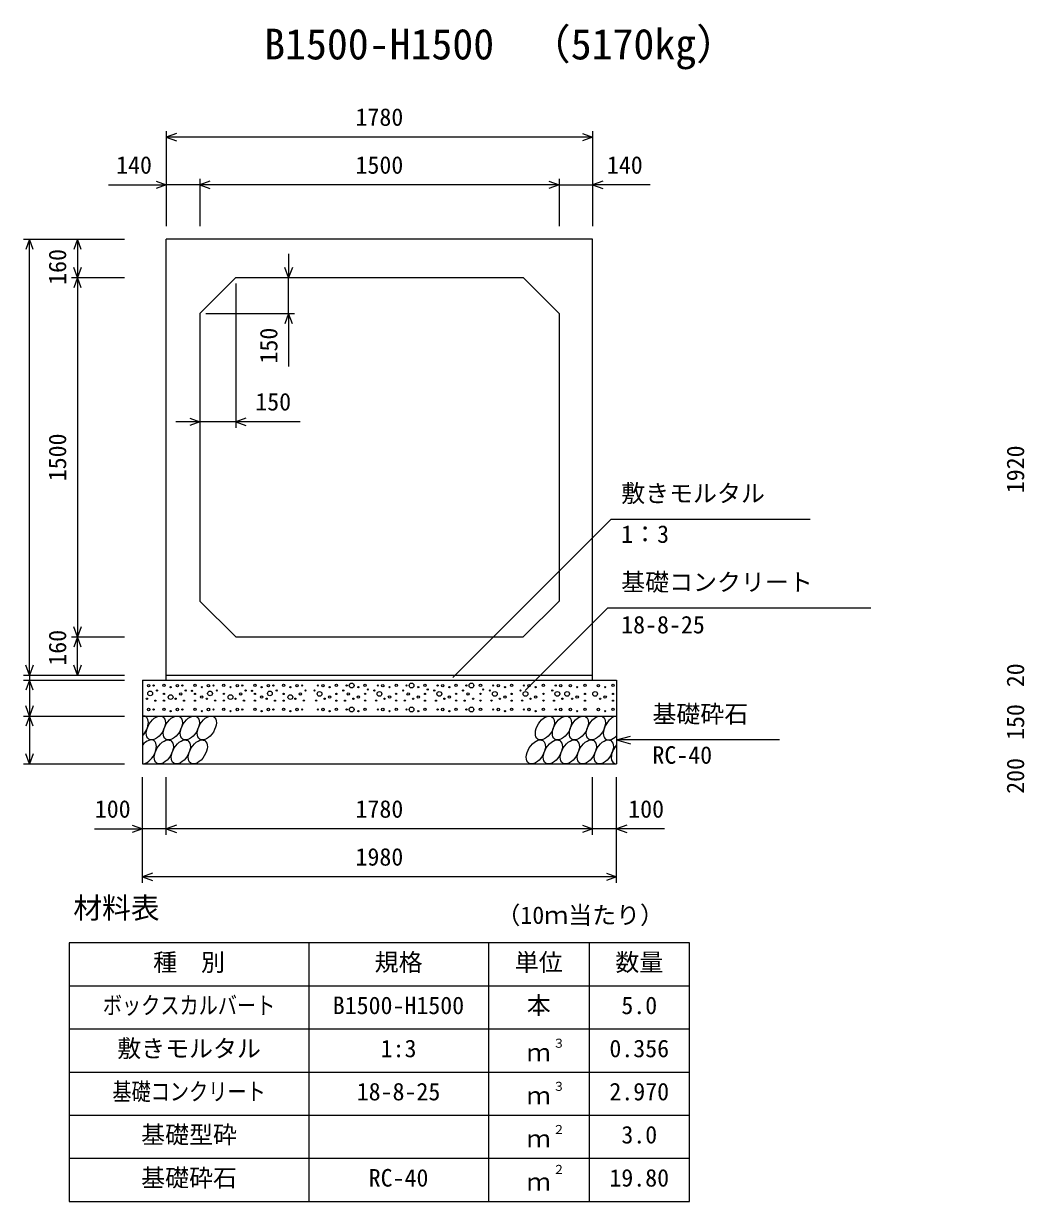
# Model space of a CAD drawing. Units: millimetres, scale not verified. Extents: x -25170 to 75630, y 0 to 35640.
# Drawn here: x 48754 to 52933, y 7525 to 12443 of the extents above; entities that cross this region are included whole.
import ezdxf
from ezdxf.enums import TextEntityAlignment as Align

# ---------------------------------------------------------------- set-up
doc = ezdxf.new("R2010")
doc.units = ezdxf.units.MM
doc.header["$LTSCALE"] = 60
for name, color, linetype, lineweight in [('DIM', 7, 'Continuous', 25), ('HATCH', 6, 'Continuous', 25), ('HYO', 3, 'Continuous', 25), ('HYO2', 4, 'Continuous', 25), ('OUTLINE', 3, 'Continuous', 25), ('TXT', 7, 'Continuous', 25)]:
    doc.layers.add(name, color=color, linetype=linetype, lineweight=lineweight)
doc.styles.add('ＭＳ ゴシック', font='')
doc.styles.get('ＭＳ ゴシック').set_extended_font_data('MS Gothic')

msp = doc.modelspace()

# ---------------------------------------------------------------- linework, layer by layer
at = {"layer": 'DIM'}
for p, q in [((49349.98, 11993.78), (49349.98, 11596.89)), ((49392.27, 11984.17), (49349.98, 11968.78)), ((51129.98, 11968.78), (49349.98, 11968.78)), ((49349.98, 11968.78), (49392.27, 11953.39)), ((51087.7, 11984.17), (51129.98, 11968.78)), ((51129.98, 11968.78), (51087.7, 11953.39)), ((51129.98, 11993.78), (51129.98, 11596.89)), ((49109.24, 11768.78), (49349.98, 11768.78)), ((49307.7, 11784.17), (49349.98, 11768.78)), ((49349.98, 11768.78), (49307.7, 11753.39)), ((49489.98, 11768.78), (49349.98, 11768.78)), ((49489.98, 11793.78), (49489.98, 11596.89)), ((49532.27, 11784.17), (49489.98, 11768.78)), ((50989.98, 11768.78), (49489.98, 11768.78)), ((49489.98, 11768.78), (49532.27, 11753.39)), ((50947.7, 11784.17), (50989.98, 11768.78)), ((50989.98, 11768.78), (50947.7, 11753.39)), ((50989.98, 11793.78), (50989.98, 11596.89)), ((50989.98, 11768.78), (51129.98, 11768.78)), ((51172.27, 11784.17), (51129.98, 11768.78)), ((51370.73, 11768.78), (51129.98, 11768.78)), ((51129.98, 11768.78), (51172.27, 11753.39)), ((48753.88, 11541.89), (49174.98, 11541.89)), ((48778.88, 11541.89), (48763.49, 11499.6)), ((48778.88, 9721.89), (48778.88, 11541.89)), ((48794.27, 11499.6), (48778.88, 11541.89)), ((48978.88, 11541.89), (48963.49, 11499.6)), ((48978.88, 11541.89), (48978.88, 11381.89)), ((48994.27, 11499.6), (48978.88, 11541.89)), ((49860.84, 11481.89), (49860.84, 11381.89)), ((48978.88, 11381.89), (48963.49, 11424.17)), ((48994.27, 11424.17), (48978.88, 11381.89)), ((49860.84, 11381.89), (49845.44, 11424.17)), ((49876.23, 11424.17), (49860.84, 11381.89)), ((48953.88, 11381.89), (49174.98, 11381.89)), ((48978.88, 11381.89), (48963.49, 11339.6)), ((48978.88, 11381.89), (48978.88, 9881.89)), ((48994.27, 11339.6), (48978.88, 11381.89)), ((49860.84, 11231.89), (49860.84, 11381.89)), ((49639.98, 11356.89), (49639.98, 10755.32)), ((49514.98, 11231.89), (49885.84, 11231.89)), ((49860.84, 11231.89), (49845.44, 11189.6)), ((49876.23, 11189.6), (49860.84, 11231.89)), ((49860.84, 11231.89), (49860.84, 11011.01)), ((49489.98, 10780.32), (49389.98, 10780.32)), ((49447.7, 10795.71), (49489.98, 10780.32)), ((49489.98, 10780.32), (49447.7, 10764.93)), ((49639.98, 10780.32), (49489.98, 10780.32)), ((49682.27, 10795.71), (49639.98, 10780.32)), ((49909.45, 10780.32), (49639.98, 10780.32)), ((49639.98, 10780.32), (49682.27, 10764.93)), ((50546.2, 9712.55), (51206.48, 10372.83)), ((52038.89, 10372.83), (51206.48, 10372.83)), ((50848.01, 9658.16), (51192.07, 10002.22)), ((52291.62, 10002.22), (51192.07, 10002.22)), ((48978.88, 9881.89), (48963.49, 9924.17)), ((48994.27, 9924.17), (48978.88, 9881.89)), ((48953.88, 9881.89), (49174.98, 9881.89)), ((48978.88, 9881.89), (48963.49, 9839.6)), ((48978.88, 9721.89), (48978.88, 9881.89)), ((48994.27, 9839.6), (48978.88, 9881.89)), ((48778.88, 9721.89), (48763.49, 9764.17)), ((48794.27, 9764.17), (48778.88, 9721.89)), ((48978.88, 9721.89), (48963.49, 9764.17)), ((48994.27, 9764.17), (48978.88, 9721.89)), ((48753.88, 9721.89), (49174.98, 9721.89)), ((48753.88, 9701.89), (49174.98, 9701.89)), ((48778.88, 9701.89), (48763.49, 9659.6)), ((48778.88, 9721.89), (48778.88, 9701.89)), ((48778.88, 9701.89), (48778.88, 9551.89)), ((48794.27, 9659.6), (48778.88, 9701.89)), ((48778.88, 9551.89), (48763.49, 9594.17)), ((48794.27, 9594.17), (48778.88, 9551.89)), ((48753.88, 9551.89), (49174.98, 9551.89)), ((48778.88, 9551.89), (48763.49, 9509.6)), ((48778.88, 9551.89), (48778.88, 9351.89)), ((48794.27, 9509.6), (48778.88, 9551.89)), ((51229.98, 9451.89), (51287.94, 9467.42)), ((51909.79, 9451.89), (51229.98, 9451.89)), ((51229.98, 9451.89), (51287.94, 9436.36)), ((48778.88, 9351.89), (48763.49, 9394.17)), ((48794.27, 9394.17), (48778.88, 9351.89)), ((48753.88, 9351.89), (49174.98, 9351.89)), ((49249.98, 8855.28), (49249.98, 9296.89)), ((49349.98, 9055.28), (49349.98, 9296.89)), ((51129.98, 9055.28), (51129.98, 9296.89)), ((51129.98, 9055.28), (51129.98, 9296.89)), ((51229.98, 8855.28), (51229.98, 9296.89)), ((49050.44, 9080.28), (49249.98, 9080.28)), ((49207.7, 9095.67), (49249.98, 9080.28)), ((49249.98, 9080.28), (49207.7, 9064.88)), ((49349.98, 9080.28), (49249.98, 9080.28)), ((49392.27, 9095.67), (49349.98, 9080.28)), ((51129.98, 9080.28), (49349.98, 9080.28)), ((49349.98, 9080.28), (49392.27, 9064.88)), ((51087.7, 9095.67), (51129.98, 9080.28)), ((51129.98, 9080.28), (51087.7, 9064.88)), ((51229.98, 9080.28), (51129.98, 9080.28)), ((51272.27, 9095.67), (51229.98, 9080.28)), ((51429.53, 9080.28), (51229.98, 9080.28)), ((51229.98, 9080.28), (51272.27, 9064.88)), ((49292.27, 8895.67), (49249.98, 8880.28)), ((51229.98, 8880.28), (49249.98, 8880.28)), ((49249.98, 8880.28), (49292.27, 8864.88)), ((51187.7, 8895.67), (51229.98, 8880.28)), ((51229.98, 8880.28), (51187.7, 8864.88))]:
    msp.add_line(p, q, dxfattribs=at)
at = {"layer": 'HATCH'}
for centre, radius in [((50123.94, 9679.07), 10), ((50373.94, 9679.07), 10), ((50623.94, 9679.07), 10), ((49276.02, 9679.07), 5), ((49282.56, 9646.05), 10), ((49297.05, 9679.07), 2.5), ((49311.07, 9658.05), 2.5), ((49339.95, 9679.94), 5), ((49339.95, 9644.05), 2.5), ((49367.99, 9630.92), 10), ((49367.99, 9672.06), 2.5), ((49396.02, 9679.07), 5), ((49410.04, 9644.05), 5), ((49417.05, 9679.07), 2.5), ((49431.07, 9658.05), 2.5), ((49457.53, 9657.15), 2.5), ((49469.95, 9679.94), 5), ((49469.95, 9644.05), 2.5), ((49497.99, 9672.06), 2.5), ((49526.02, 9679.07), 5), ((49532.56, 9646.05), 10), ((49547.05, 9679.07), 2.5), ((49561.07, 9658.05), 2.5), ((49589.95, 9679.94), 5), ((49589.95, 9644.05), 2.5), ((49617.99, 9630.92), 10), ((49617.99, 9672.06), 2.5), ((49646.02, 9679.07), 5), ((49660.04, 9644.05), 5), ((49667.05, 9679.07), 2.5), ((49681.07, 9658.05), 2.5), ((49707.53, 9657.15), 2.5), ((49719.95, 9679.94), 5), ((49719.95, 9644.05), 2.5), ((49747.99, 9672.06), 2.5), ((49776.02, 9679.07), 5), ((49782.56, 9646.05), 10), ((49797.05, 9679.07), 2.5), ((49811.07, 9658.05), 2.5), ((49839.95, 9679.94), 5), ((49839.95, 9644.05), 2.5), ((49867.99, 9630.92), 10), ((49867.99, 9672.06), 2.5), ((49896.02, 9679.07), 5), ((49910.04, 9644.05), 5), ((49917.05, 9679.07), 2.5), ((49931.07, 9658.05), 2.5), ((49968.89, 9658.05), 2.5), ((49989.92, 9644.05), 10), ((49982.91, 9679.07), 2.5), ((50003.94, 9679.07), 5), ((50031.98, 9672.06), 2.5), ((50060.01, 9679.94), 5), ((50060.01, 9644.05), 2.5), ((50088.89, 9658.05), 2.5), ((50102.91, 9679.07), 2.5), ((50109.92, 9644.05), 5), ((50151.98, 9672.06), 2.5), ((50180.01, 9679.94), 5), ((50180.01, 9644.05), 2.5), ((50191.35, 9662.37), 2.5), ((50218.89, 9658.05), 2.5), ((50239.92, 9644.05), 10), ((50232.91, 9679.07), 2.5), ((50253.94, 9679.07), 5), ((50281.98, 9672.06), 2.5), ((50310.01, 9679.94), 5), ((50310.01, 9644.05), 2.5), ((50338.89, 9658.05), 2.5), ((50352.91, 9679.07), 2.5), ((50359.92, 9644.05), 5), ((50401.98, 9672.06), 2.5), ((50430.01, 9679.94), 5), ((50430.01, 9644.05), 2.5), ((50441.35, 9662.37), 2.5), ((50468.89, 9658.05), 2.5), ((50489.92, 9644.05), 10), ((50482.91, 9679.07), 2.5), ((50503.94, 9679.07), 5), ((50531.98, 9672.06), 2.5), ((50560.01, 9679.94), 5), ((50560.01, 9644.05), 2.5), ((50588.89, 9658.05), 2.5), ((50602.91, 9679.07), 2.5), ((50609.92, 9644.05), 5), ((50661.84, 9679.94), 5), ((50661.84, 9644.05), 2.5), ((50673.18, 9662.37), 2.5), ((50700.71, 9658.05), 2.5), ((50721.74, 9644.05), 10), ((50714.73, 9679.07), 2.5), ((50735.76, 9679.07), 5), ((50763.8, 9672.06), 2.5), ((50791.84, 9679.94), 5), ((50791.84, 9644.05), 2.5), ((50828.78, 9658.05), 2.5), ((50849.81, 9644.05), 10), ((50842.79, 9679.07), 2.5), ((50863.83, 9679.07), 5), ((50891.86, 9672.06), 2.5), ((50924.77, 9679.94), 5), ((50924.77, 9644.05), 2.5), ((50961.7, 9658.05), 2.5), ((50982.73, 9644.05), 10), ((50975.72, 9679.07), 2.5), ((50996.75, 9679.07), 5), ((51023.4, 9644.05), 10), ((51037.42, 9679.07), 5), ((51065.46, 9672.06), 2.5), ((51098.36, 9679.94), 5), ((51098.36, 9644.05), 2.5), ((51140.25, 9644.05), 10), ((51154.27, 9679.07), 5), ((51182.3, 9672.06), 2.5), ((51215.2, 9679.94), 5), ((51215.2, 9644.05), 2.5), ((49269.01, 9623.91), 2.5), ((49304.06, 9616.04), 2.5), ((49339.95, 9616.04), 2.5), ((49389.01, 9623.91), 2.5), ((49424.06, 9616.04), 2.5), ((49469.95, 9616.04), 2.5), ((49497.99, 9630.92), 5), ((49519.01, 9623.91), 2.5), ((49554.06, 9616.04), 2.5), ((49589.95, 9616.04), 2.5), ((49639.01, 9623.91), 2.5), ((49674.06, 9616.04), 2.5), ((49719.95, 9616.04), 2.5), ((49747.99, 9630.92), 5), ((49769.01, 9623.91), 2.5), ((49804.06, 9616.04), 2.5), ((49839.95, 9616.04), 2.5), ((49889.01, 9623.91), 2.5), ((49924.06, 9616.04), 2.5), ((49975.9, 9616.04), 2.5), ((50010.95, 9623.91), 2.5), ((50031.98, 9630.92), 5), ((50060.01, 9616.04), 2.5), ((50095.9, 9616.04), 2.5), ((50123.94, 9579.07), 10), ((50130.95, 9623.91), 2.5), ((50151.98, 9630.92), 5), ((50180.01, 9616.04), 2.5), ((50225.9, 9616.04), 2.5), ((50260.95, 9623.91), 2.5), ((50281.98, 9630.92), 5), ((50310.01, 9616.04), 2.5), ((50345.9, 9616.04), 2.5), ((50373.94, 9579.07), 10), ((50380.95, 9623.91), 2.5), ((50401.98, 9630.92), 5), ((50430.01, 9616.04), 2.5), ((50475.9, 9616.04), 2.5), ((50510.95, 9623.91), 2.5), ((50531.98, 9630.92), 5), ((50560.01, 9616.04), 2.5), ((50595.9, 9616.04), 2.5), ((50623.94, 9579.07), 10), ((50630.95, 9623.91), 2.5), ((50661.84, 9616.04), 2.5), ((50707.72, 9616.04), 2.5), ((50742.77, 9623.91), 2.5), ((50763.8, 9630.92), 5), ((50791.84, 9616.04), 2.5), ((50835.79, 9616.04), 2.5), ((50870.83, 9623.91), 2.5), ((50891.86, 9630.92), 5), ((50924.77, 9616.04), 2.5), ((50968.71, 9616.04), 2.5), ((51003.76, 9623.91), 2.5), ((51044.43, 9623.91), 2.5), ((51065.46, 9630.92), 5), ((51098.36, 9616.04), 2.5), ((51161.27, 9623.91), 2.5), ((51182.3, 9630.92), 5), ((51215.2, 9616.04), 2.5), ((49276.02, 9579.07), 5), ((49297.05, 9579.07), 2.5), ((49339.95, 9579.94), 5), ((49367.99, 9572.06), 2.5), ((49396.02, 9579.07), 5), ((49417.05, 9579.07), 2.5), ((49469.95, 9579.94), 5), ((49497.99, 9572.06), 2.5), ((49526.02, 9579.07), 5), ((49547.05, 9579.07), 2.5), ((49589.95, 9579.94), 5), ((49617.99, 9572.06), 2.5), ((49646.02, 9579.07), 5), ((49667.05, 9579.07), 2.5), ((49719.95, 9579.94), 5), ((49747.99, 9572.06), 2.5), ((49776.02, 9579.07), 5), ((49797.05, 9579.07), 2.5), ((49839.95, 9579.94), 5), ((49867.99, 9572.06), 2.5), ((49896.02, 9579.07), 5), ((49917.05, 9579.07), 2.5), ((49982.91, 9579.07), 2.5), ((50003.94, 9579.07), 5), ((50031.98, 9572.06), 2.5), ((50060.01, 9579.94), 5), ((50102.91, 9579.07), 2.5), ((50151.98, 9572.06), 2.5), ((50180.01, 9579.94), 5), ((50232.91, 9579.07), 2.5), ((50253.94, 9579.07), 5), ((50281.98, 9572.06), 2.5), ((50310.01, 9579.94), 5), ((50352.91, 9579.07), 2.5), ((50401.98, 9572.06), 2.5), ((50430.01, 9579.94), 5), ((50482.91, 9579.07), 2.5), ((50503.94, 9579.07), 5), ((50531.98, 9572.06), 2.5), ((50560.01, 9579.94), 5), ((50602.91, 9579.07), 2.5), ((50661.84, 9579.94), 5), ((50714.73, 9579.07), 2.5), ((50735.76, 9579.07), 5), ((50763.8, 9572.06), 2.5), ((50791.84, 9579.94), 5), ((50842.79, 9579.07), 2.5), ((50863.83, 9579.07), 5), ((50891.86, 9572.06), 2.5), ((50924.77, 9579.94), 5), ((50975.72, 9579.07), 2.5), ((50996.75, 9579.07), 5), ((51037.42, 9579.07), 5), ((51065.46, 9572.06), 2.5), ((51098.36, 9579.94), 5), ((51154.27, 9579.07), 5), ((51182.3, 9572.06), 2.5), ((51215.2, 9579.94), 5)]:
    msp.add_circle(centre, radius, dxfattribs=at)
for centre, start_param, end_param in [((49235.33, 9501.88), 4.3355439, 6.7245934), ((51214.54, 9501.88), 0.4199491, 4.357003), ((49268.58, 9401.89), 3.4740877, 7.5860497), ((51247.79, 9401.89), 1.2805297, 3.4964223)]:
    msp.add_ellipse(centre, major_axis=(29.09, 47.08), ratio=0.5792, start_param=start_param, end_param=end_param, dxfattribs=at)
for centre in [(49306.29, 9501.88), (49377.24, 9501.88), (49448.2, 9501.88), (49519.15, 9501.88), (50930.71, 9501.88), (51001.67, 9501.88), (51072.63, 9501.88), (51143.58, 9501.88), (49339.53, 9401.89), (49410.49, 9401.89), (49481.45, 9401.89), (50893.01, 9401.89), (50963.96, 9401.89), (51034.92, 9401.89), (51105.87, 9401.89), (51176.83, 9401.89)]:
    msp.add_ellipse(centre, major_axis=(29.09, 47.08), ratio=0.5792, dxfattribs=at)
at = {"layer": 'HYO'}
for p, q in [((51534.98, 8605.28), (48944.98, 8605.28)), ((48944.98, 8605.28), (48944.98, 7525.28)), ((49944.98, 8605.28), (49944.98, 7525.28)), ((50694.98, 8605.28), (50694.98, 7525.28)), ((51114.98, 8605.28), (51114.98, 7525.28)), ((51534.98, 7525.28), (51534.98, 8605.28)), ((48944.98, 8425.28), (51534.98, 8425.28)), ((48944.98, 7525.28), (51534.98, 7525.28))]:
    msp.add_line(p, q, dxfattribs=at)
at = {"layer": 'HYO2'}
for p, q in [((48944.98, 8245.28), (51534.98, 8245.28)), ((48944.98, 8065.28), (51534.98, 8065.28)), ((48944.98, 7885.28), (51534.98, 7885.28)), ((48944.98, 7705.28), (51534.98, 7705.28))]:
    msp.add_line(p, q, dxfattribs=at)
at = {"layer": 'OUTLINE'}
for p, q in [((51129.98, 11541.89), (49349.98, 11541.89)), ((49349.98, 9701.89), (49349.98, 11541.89)), ((51129.98, 9701.89), (51129.98, 11541.89)), ((49489.98, 11231.89), (49639.98, 11381.89)), ((49639.98, 11381.89), (50839.98, 11381.89)), ((50839.98, 11381.89), (50989.98, 11231.89)), ((49489.98, 11231.89), (49489.98, 10031.89)), ((50989.98, 11231.89), (50989.98, 10031.89)), ((49489.98, 10031.89), (49639.98, 9881.89)), ((50989.98, 10031.89), (50839.98, 9881.89)), ((49639.98, 9881.89), (50839.98, 9881.89)), ((49249.98, 9701.89), (49249.98, 9351.89)), ((49249.98, 9701.89), (51229.98, 9701.89)), ((49349.98, 9721.89), (51129.98, 9721.89)), ((51229.98, 9701.89), (51229.98, 9351.89)), ((49249.98, 9551.89), (51229.98, 9551.89)), ((49249.98, 9351.89), (51229.98, 9351.89))]:
    msp.add_line(p, q, dxfattribs=at)

# ---------------------------------------------------------------- texts
at = {"layer": 'DIM', "style": 'ＭＳ ゴシック'}
for s, p in [('1780', (50139.98, 11993.78)), ('140', (49140.34, 11793.78)), ('1500', (50139.98, 11793.78)), ('140', (51189.62, 11793.78)), ('150', (49721.39, 10805.32)), ('敷きモルタル', (51249.33, 10422.83)), ('1：3', (51249.33, 10252.72)), ('基礎コンクリート', (51249.33, 10052.22)), ('18-8-25', (51249.33, 9874.59)), ('基礎砕石', (51379.72, 9501.89)), ('RC-40', (51379.72, 9330.51)), ('100', (49051.34, 9105.28)), ('1780', (50139.98, 9105.28)), ('100', (51278.62, 9105.28)), ('1980', (50139.98, 8905.28))]:
    msp.add_text(s, height=73.31, dxfattribs=at).set_placement(p, align=Align.BOTTOM_LEFT)
for s, p in [('160', (48953.88, 11351.89)), ('150', (49835.84, 11023.39)), ('1500', (48953.88, 10531.89)), ('1920', (52953.88, 10481.89)), ('160', (48953.88, 9761.89)), ('20', (52953.88, 9671.96)), ('150', (52953.88, 9451.89)), ('200', (52953.88, 9226.89))]:
    msp.add_text(s, height=73.31, rotation=90, dxfattribs=at).set_placement(p, align=Align.BOTTOM_LEFT)
at = {"layer": 'TXT', "style": 'ＭＳ ゴシック'}
for s, height, p in [('（5170kg）', 128.3, (50863.57, 12254.39)), ('B1500-H1500', 128.3, (49758.73, 12254.39)), ('材料表', 87.98, (48961.65, 8680.28)), ('（10ｍ当たり）', 73.31, (50728.31, 8661.94)), ('種\u3000別', 73.31, (49294.98, 8465.28)), ('規格', 73.31, (50219.98, 8465.28)), ('単位', 73.31, (50804.98, 8465.28)), ('数量', 73.31, (51224.98, 8465.28)), ('B1500-H1500', 73.31, (50044.98, 8285.28)), ('本', 73.31, (50854.98, 8285.28)), ('5.0', 73.31, (51249.98, 8285.28)), ('敷きモルタル', 73.31, (49144.98, 8105.28)), ('1:3', 73.31, (50244.98, 8105.28)), ('ｍ', 73.31, (50854.98, 8088.61)), ('３', 36.66, (50964.22, 8155.89)), ('0.356', 73.31, (51199.98, 8105.28)), ('18-8-25', 73.31, (50144.98, 7925.28)), ('３', 36.66, (50964.22, 7975.89)), ('2.970', 73.31, (51199.98, 7925.28)), ('ｍ', 73.31, (50854.98, 7908.61)), ('基礎型砕', 73.31, (49244.98, 7745.28)), ('２', 36.66, (50964.22, 7795.89)), ('3.0', 73.31, (51249.98, 7745.28)), ('ｍ', 73.31, (50854.98, 7728.61)), ('基礎砕石', 73.31, (49244.98, 7565.28)), ('２', 36.66, (50964.22, 7629.22)), ('RC-40', 73.31, (50194.98, 7565.28)), ('ｍ', 73.31, (50854.98, 7548.61)), ('19.80', 73.31, (51199.98, 7565.28))]:
    msp.add_text(s, height=height, dxfattribs=at).set_placement(p, align=Align.BOTTOM_LEFT)
at = {"layer": 'TXT', "style": 'ＭＳ ゴシック', "width": 0.8}
for s, p in [('ボックスカルバート', (49084.98, 8285.28)), ('基礎コンクリート', (49124.98, 7925.28))]:
    msp.add_text(s, height=73.31, dxfattribs=at).set_placement(p, align=Align.BOTTOM_LEFT)

doc.saveas('drawing.dxf')
